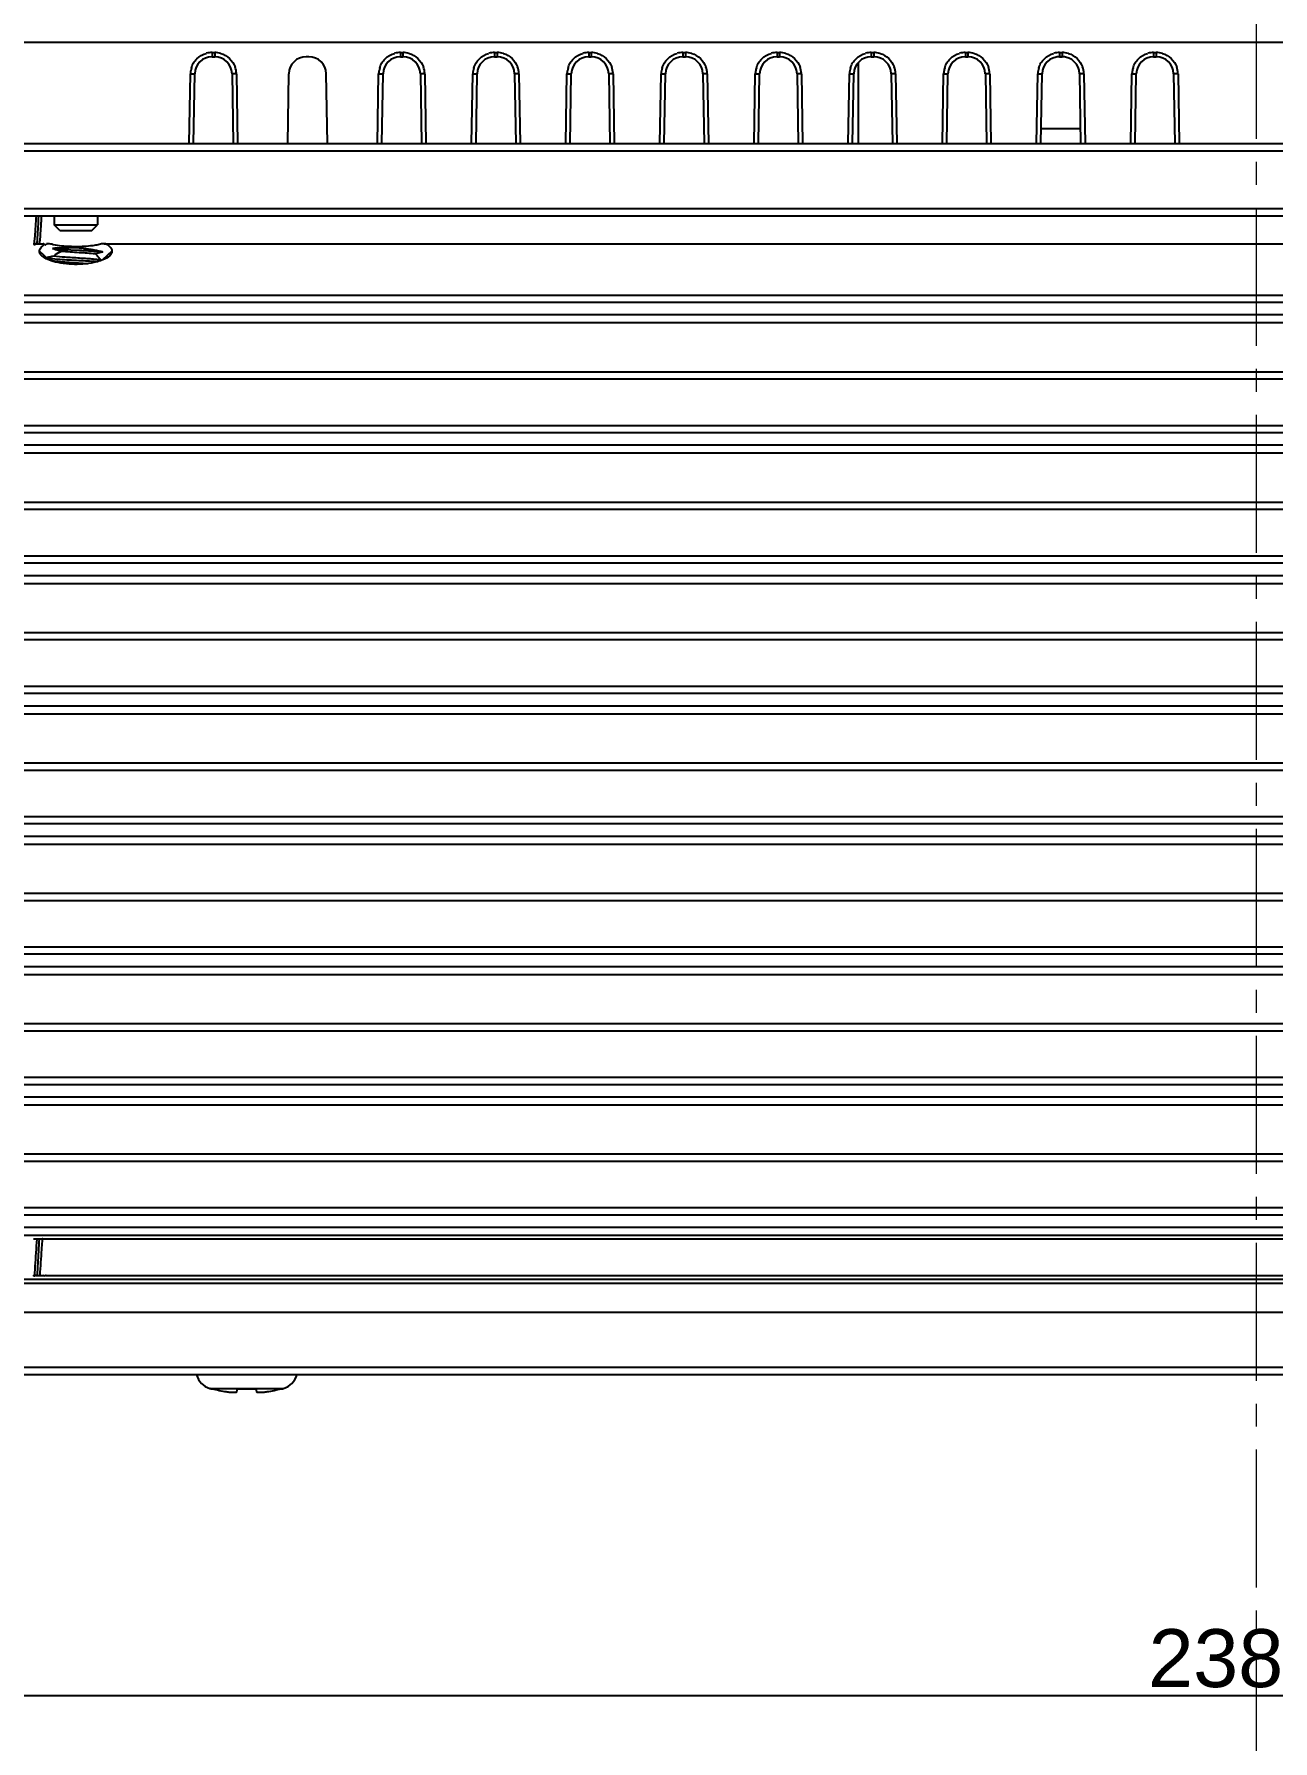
# Model space of a CAD drawing. Header units: millimetres. Extents: x 5329 to 6973, y -914 to -356.
# Drawn here: x 5616.7 to 5702.2, y -792.4 to -674.6 of the extents above; entities that cross this region are included whole.
import ezdxf

# ---------------------------------------------------------------- set-up
doc = ezdxf.new("R2010")
doc.units = ezdxf.units.MM
doc.header["$PDMODE"] = 3
doc.header["$PDSIZE"] = 1
doc.linetypes.add('CENTER', pattern=[17.8, 10.75, -2.35, 2.35, -2.35])
doc.linetypes.add('CENTER2', pattern=[28.575, 19.05, -3.175, 3.175, -3.175])
doc.layers.get('0').update_dxf_attribs({"linetype": 'CONTINUOUS'})
doc.layers.get('Defpoints').update_dxf_attribs({"linetype": 'CONTINUOUS'})
doc.layers.add('3', color=112, linetype='CENTER', lineweight=15)
doc.layers.add('Dim', color=1, linetype='CONTINUOUS')
doc.styles.add('OMI-1', font='arial.ttf', dxfattribs={"oblique": 1})
doc.dimstyles.new('1', dxfattribs={"dimtxt": 4, "dimasz": 2.5, "dimexe": 0.8, "dimexo": 0.3, "dimgap": 0.5, "dimtad": 1, "dimtoh": 1, "dimdec": 1, "dimzin": 0, "dimdsep": 46, "dimtxsty": 'OMI-1', "dimcen": 0, "dimclrd": 256, "dimclre": 256, "dimclrt": 256, "dimadec": 0, "dimazin": 0, "dimtfac": 0.8, "dimtdec": 1, "dimtix": 1, "dimtmove": 0, "dimatfit": 3, "dimfxl": 1, "dimtolj": 1, "dimtzin": 0, "dimarcsym": 0})

# ---------------------------------------------------------------- blocks, each defined once
blk = doc.blocks.new('*D6085')
at = {"layer": 'Defpoints', "color": 0}
for p in [(5581.59, -770.81), (5819.59, -770.81), (5819.59, -789.25)]:
    blk.add_point(p, dxfattribs=at)
at = {"layer": 'Dim', "lineweight": -2}
for p, q in [((5581.59, -771.11), (5581.59, -790.05)), ((5819.59, -771.11), (5819.59, -790.05)), ((5584.09, -789.25), (5817.09, -789.25))]:
    blk.add_line(p, q, dxfattribs=at)
at = {"layer": 'Dim'}
for points in [[(5584.09, -788.83), (5584.09, -789.66), (5581.59, -789.25)], [(5817.09, -789.66), (5817.09, -788.83), (5819.59, -789.25)]]:
    blk.add_solid(points, dxfattribs=at)
at = {"layer": 'Dim', "insert": (5700.59, -786.7), "char_height": 4, "attachment_point": 5, "style": 'OMI-1'}
blk.add_mtext('\\A1;238.0', dxfattribs=at)

msp = doc.modelspace()

# ---------------------------------------------------------------- linework, layer by layer
at = {"color": 7, "linetype": 'Continuous'}
for p, q in [((5597.89, -675.11), (5804.29, -675.11)), ((5629, -675.82), (5629, -676.11)), ((5629, -675.82), (5629.18, -675.82)), ((5629, -676.11), (5629.18, -676.11)), ((5629.18, -675.82), (5629.18, -676.11)), ((5635.68, -676.11), (5635.5, -676.11)), ((5642, -675.82), (5642, -676.11)), ((5642, -675.82), (5642.18, -675.82)), ((5642, -676.11), (5642.18, -676.11)), ((5642.18, -675.82), (5642.18, -676.11)), ((5648.5, -675.82), (5648.5, -676.11)), ((5648.5, -675.82), (5648.68, -675.82)), ((5648.5, -676.11), (5648.68, -676.11)), ((5648.68, -675.82), (5648.68, -676.11)), ((5655, -675.82), (5655, -676.11)), ((5655, -675.82), (5655.18, -675.82)), ((5655, -676.11), (5655.18, -676.11)), ((5655.18, -675.82), (5655.18, -676.11)), ((5661.5, -675.82), (5661.5, -676.11)), ((5661.5, -675.82), (5661.68, -675.82)), ((5661.5, -676.11), (5661.68, -676.11)), ((5661.68, -675.82), (5661.68, -676.11)), ((5668, -675.82), (5668, -676.11)), ((5668, -675.82), (5668.18, -675.82)), ((5668, -676.11), (5668.18, -676.11)), ((5668.18, -675.82), (5668.18, -676.11)), ((5674.5, -675.82), (5674.5, -676.11)), ((5674.5, -675.82), (5674.68, -675.82)), ((5674.5, -676.11), (5674.68, -676.11)), ((5674.68, -675.82), (5674.68, -676.11)), ((5681, -675.82), (5681, -676.11)), ((5681, -675.82), (5681.18, -675.82)), ((5681, -676.11), (5681.18, -676.11)), ((5681.18, -675.82), (5681.18, -676.11)), ((5687.87, -676.12), (5687.31, -676.12)), ((5687.5, -675.82), (5687.5, -676.11)), ((5687.5, -675.82), (5687.68, -675.82)), ((5687.5, -676.11), (5687.68, -676.11)), ((5687.68, -675.82), (5687.68, -676.11)), ((5694, -675.82), (5694, -676.11)), ((5694, -675.82), (5694.18, -675.82)), ((5694, -676.11), (5694.18, -676.11)), ((5694.18, -675.82), (5694.18, -676.11)), ((5627.42, -682.11), (5627.5, -677.3)), ((5627.72, -682.11), (5627.8, -677.29)), ((5630.38, -677.29), (5630.46, -682.11)), ((5630.68, -677.3), (5630.76, -682.11)), ((5634.22, -682.11), (5634.3, -677.29)), ((5636.96, -682.11), (5636.88, -677.29)), ((5640.42, -682.11), (5640.5, -677.3)), ((5640.72, -682.11), (5640.8, -677.29)), ((5643.38, -677.29), (5643.46, -682.11)), ((5643.68, -677.3), (5643.76, -682.11)), ((5646.92, -682.11), (5647, -677.3)), ((5647.22, -682.11), (5647.3, -677.29)), ((5649.88, -677.29), (5649.96, -682.11)), ((5650.18, -677.3), (5650.26, -682.11)), ((5653.42, -682.11), (5653.5, -677.3)), ((5653.72, -682.11), (5653.8, -677.29)), ((5656.38, -677.29), (5656.46, -682.11)), ((5656.68, -677.3), (5656.76, -682.11)), ((5659.92, -682.11), (5660, -677.3)), ((5660.22, -682.11), (5660.3, -677.29)), ((5662.88, -677.29), (5662.96, -682.11)), ((5663.18, -677.3), (5663.26, -682.11)), ((5666.42, -682.11), (5666.5, -677.3)), ((5666.72, -682.11), (5666.8, -677.29)), ((5669.38, -677.29), (5669.46, -682.11)), ((5669.68, -677.3), (5669.76, -682.11)), ((5672.92, -682.11), (5673, -677.3)), ((5673.22, -682.11), (5673.3, -677.29)), ((5673.59, -676.53), (5673.59, -682.11)), ((5675.88, -677.29), (5675.96, -682.11)), ((5676.18, -677.3), (5676.26, -682.11)), ((5679.42, -682.11), (5679.5, -677.3)), ((5679.72, -682.11), (5679.8, -677.29)), ((5682.38, -677.29), (5682.46, -682.11)), ((5682.68, -677.3), (5682.76, -682.11)), ((5685.92, -682.11), (5686, -677.3)), ((5686.22, -682.11), (5686.3, -677.29)), ((5688.88, -677.29), (5688.96, -682.11)), ((5689.18, -677.3), (5689.26, -682.11)), ((5692.42, -682.11), (5692.5, -677.3)), ((5692.72, -682.11), (5692.8, -677.29)), ((5695.38, -677.29), (5695.46, -682.11)), ((5695.68, -677.3), (5695.76, -682.11)), ((5597.96, -682.11), (5804.22, -682.11)), ((5688.94, -681.09), (5686.23, -681.09)), ((5804.22, -682.64), (5597.96, -682.64)), ((5804.22, -686.61), (5597.96, -686.61)), ((5804.22, -687.11), (5597.96, -687.11)), ((5618.09, -687.11), (5618.09, -687.71)), ((5618.49, -688.11), (5618.09, -687.71)), ((5618.09, -687.71), (5621.09, -687.71)), ((5618.49, -688.11), (5620.69, -688.11)), ((5620.69, -688.11), (5621.09, -687.71)), ((5621.09, -687.11), (5621.09, -687.71)), ((5617.41, -689.05), (5616.81, -689.05)), ((5616.89, -689.02), (5617.34, -689.02)), ((5617.46, -689.11), (5617.44, -689.07)), ((5617.59, -689.02), (5617.57, -689.03)), ((5617.62, -689.02), (5617.57, -689.03)), ((5617.59, -689.02), (5617.62, -689.02)), ((5619.59, -689.23), (5619.59, -689.31)), ((5621.56, -689.02), (5780.62, -689.02)), ((5780.47, -689.05), (5621.71, -689.05)), ((5617.09, -689.54), (5617.36, -689.79)), ((5617.36, -689.79), (5617.73, -690.14)), ((5617.9, -690.17), (5617.87, -690.15)), ((5619.25, -689.44), (5619.86, -689.47)), ((5622.09, -689.54), (5621.44, -690.14)), ((5804.22, -692.59), (5597.96, -692.59)), ((5804.22, -693.08), (5597.96, -693.08)), ((5804.22, -693.94), (5597.96, -693.94)), ((5597.96, -694.47), (5804.22, -694.47)), ((5804.22, -697.88), (5597.96, -697.88)), ((5804.22, -698.38), (5597.96, -698.38)), ((5804.22, -701.59), (5597.96, -701.59)), ((5804.22, -702.08), (5597.96, -702.08)), ((5804.22, -702.94), (5597.96, -702.94)), ((5597.96, -703.47), (5804.22, -703.47)), ((5804.22, -706.88), (5597.96, -706.88)), ((5804.22, -707.38), (5597.96, -707.38)), ((5804.22, -710.59), (5597.96, -710.59)), ((5804.22, -711.08), (5597.96, -711.08)), ((5804.22, -711.94), (5597.96, -711.94)), ((5597.96, -712.47), (5804.22, -712.47)), ((5804.22, -715.88), (5597.96, -715.88)), ((5804.22, -716.38), (5597.96, -716.38)), ((5804.22, -719.59), (5597.96, -719.59)), ((5804.22, -720.08), (5597.96, -720.08)), ((5804.22, -720.94), (5597.96, -720.94)), ((5597.96, -721.47), (5804.22, -721.47)), ((5804.22, -724.88), (5597.96, -724.88)), ((5804.22, -725.38), (5597.96, -725.38)), ((5804.22, -728.59), (5597.96, -728.59)), ((5804.22, -729.08), (5597.96, -729.08)), ((5804.22, -729.94), (5597.96, -729.94)), ((5597.96, -730.47), (5804.22, -730.47)), ((5804.22, -733.88), (5597.96, -733.88)), ((5804.22, -734.38), (5597.96, -734.38)), ((5804.22, -737.59), (5597.96, -737.59)), ((5804.22, -738.08), (5597.96, -738.08)), ((5804.22, -738.94), (5597.96, -738.94)), ((5597.96, -739.47), (5804.22, -739.47)), ((5804.22, -742.88), (5597.96, -742.88)), ((5804.22, -743.38), (5597.96, -743.38)), ((5804.22, -746.59), (5597.96, -746.59)), ((5804.22, -747.08), (5597.96, -747.08)), ((5804.22, -747.94), (5597.96, -747.94)), ((5597.96, -748.47), (5804.22, -748.47)), ((5804.22, -751.88), (5597.96, -751.88)), ((5804.22, -752.38), (5597.96, -752.38)), ((5804.22, -755.59), (5597.96, -755.59)), ((5804.22, -756.08), (5597.96, -756.08)), ((5804.22, -756.94), (5597.96, -756.94)), ((5597.96, -757.47), (5804.22, -757.47)), ((5616.68, -757.73), (5617.17, -757.73)), ((5617.38, -757.73), (5804.22, -757.73)), ((5804.22, -760.53), (5597.96, -760.53)), ((5804.22, -760.81), (5597.96, -760.81)), ((5616.85, -760.26), (5617.35, -760.26)), ((5617.55, -760.26), (5804.22, -760.26)), ((5804.22, -762.81), (5597.96, -762.81)), ((5804.22, -766.61), (5597.96, -766.61)), ((5804.22, -767.11), (5597.96, -767.11)), ((5628.92, -768.07), (5628.84, -768.05)), ((5628.92, -768.07), (5628.84, -768.05)), ((5628.84, -768.05), (5633.94, -768.05)), ((5628.92, -768.07), (5629, -768.07)), ((5630.72, -768.27), (5630.75, -768.07)), ((5630.75, -768.07), (5632.03, -768.07)), ((5632.03, -768.07), (5632.06, -768.27)), ((5633.78, -768.07), (5633.86, -768.07)), ((5633.86, -768.07), (5633.94, -768.05))]:
    msp.add_line(p, q, dxfattribs=at)
for centre, radius, start, end in [((5629, -677.31), 1.2, 90, 179), ((5629, -677.33), 1.51, 90.0456, 105.3381), ((5629.18, -677.33), 1.51, 73.3084, 89.9417), ((5629.18, -677.31), 1.2, 1, 90), ((5635.5, -677.31), 1.2, 90, 179), ((5635.68, -677.31), 1.2, 1, 90), ((5642, -677.31), 1.2, 90, 179), ((5642, -677.33), 1.51, 90.0456, 105.3381), ((5642.18, -677.33), 1.51, 73.3084, 89.9417), ((5642.18, -677.31), 1.2, 1, 90), ((5648.5, -677.31), 1.2, 90, 179), ((5648.5, -677.33), 1.51, 90.0456, 105.3381), ((5648.68, -677.33), 1.51, 73.3084, 89.9417), ((5648.68, -677.31), 1.2, 1, 90), ((5655, -677.31), 1.2, 90, 179), ((5655, -677.33), 1.51, 90.0456, 105.3381), ((5655.18, -677.33), 1.51, 73.3084, 89.9417), ((5655.18, -677.31), 1.2, 1, 90), ((5661.5, -677.31), 1.2, 90, 179), ((5661.5, -677.33), 1.51, 90.0456, 105.3381), ((5661.68, -677.33), 1.51, 73.3084, 89.9417), ((5661.68, -677.31), 1.2, 1, 90), ((5668, -677.31), 1.2, 90, 179), ((5668, -677.33), 1.51, 90.0456, 105.3381), ((5668.18, -677.33), 1.51, 73.3084, 89.9417), ((5668.18, -677.31), 1.2, 1, 90), ((5674.5, -677.31), 1.2, 90, 179), ((5674.5, -677.33), 1.51, 90.0456, 105.3381), ((5674.68, -677.33), 1.51, 73.3084, 89.9417), ((5674.68, -677.31), 1.2, 1, 90), ((5681, -677.31), 1.2, 90, 179), ((5681, -677.33), 1.51, 90.0456, 105.3381), ((5681.18, -677.33), 1.51, 73.3084, 89.9417), ((5681.18, -677.31), 1.2, 1, 90), ((5687.5, -677.31), 1.2, 90, 179), ((5687.5, -677.33), 1.51, 90.0456, 105.3381), ((5687.68, -677.33), 1.51, 73.3084, 89.9417), ((5687.68, -677.31), 1.2, 1, 90), ((5694, -677.31), 1.2, 90, 179), ((5694, -677.33), 1.51, 90.0456, 105.3381), ((5694.18, -677.33), 1.51, 73.3084, 89.9417), ((5694.18, -677.31), 1.2, 1, 90), ((5629, -677.32), 1.5, 170.9389, 178.9747), ((5629.01, -677.32), 1.5, 163.115, 170.9515), ((5629.17, -677.32), 1.51, 2.122, 19.3707), ((5629.18, -677.32), 1.49, 1.0045, 2.0771), ((5642, -677.32), 1.5, 170.9389, 178.9747), ((5642.01, -677.32), 1.5, 163.115, 170.9515), ((5642.17, -677.32), 1.51, 2.122, 19.3707), ((5642.18, -677.32), 1.49, 1.0045, 2.0771), ((5648.5, -677.32), 1.5, 170.9389, 178.9747), ((5648.51, -677.32), 1.5, 163.115, 170.9515), ((5648.67, -677.32), 1.51, 2.122, 19.3707), ((5648.68, -677.32), 1.49, 1.0045, 2.0771), ((5655, -677.32), 1.5, 170.9389, 178.9747), ((5655.01, -677.32), 1.5, 163.115, 170.9515), ((5655.17, -677.32), 1.51, 2.122, 19.3707), ((5655.18, -677.32), 1.49, 1.0045, 2.0771), ((5661.5, -677.32), 1.5, 170.9389, 178.9747), ((5661.51, -677.32), 1.5, 163.115, 170.9515), ((5661.67, -677.32), 1.51, 2.122, 19.3707), ((5661.68, -677.32), 1.49, 1.0045, 2.0771), ((5668, -677.32), 1.5, 170.9389, 178.9747), ((5668.01, -677.32), 1.5, 163.115, 170.9515), ((5668.17, -677.32), 1.51, 2.122, 19.3707), ((5668.18, -677.32), 1.49, 1.0045, 2.0771), ((5674.5, -677.32), 1.5, 170.9389, 178.9747), ((5674.51, -677.32), 1.5, 163.115, 170.9515), ((5674.67, -677.32), 1.51, 2.122, 19.3707), ((5674.68, -677.32), 1.49, 1.0045, 2.0771), ((5681, -677.32), 1.5, 170.9389, 178.9747), ((5681.01, -677.32), 1.5, 163.115, 170.9515), ((5681.17, -677.32), 1.51, 2.122, 19.3707), ((5681.18, -677.32), 1.49, 1.0045, 2.0771), ((5687.5, -677.32), 1.5, 170.9389, 178.9747), ((5687.51, -677.32), 1.5, 163.115, 170.9515), ((5687.67, -677.32), 1.51, 2.122, 19.3707), ((5687.68, -677.32), 1.49, 1.0045, 2.0771), ((5694, -677.32), 1.5, 170.9389, 178.9747), ((5694.01, -677.32), 1.5, 163.115, 170.9515), ((5694.17, -677.32), 1.51, 2.122, 19.3707), ((5694.18, -677.32), 1.49, 1.0045, 2.0771), ((5620.53, -683.73), 6.55, 234.2941, 234.8072), ((5607.34, -674.31), 17.52, 302.5019, 302.7084), ((5610.55, -688.25), 6.57, 353.2148, 354.0382), ((5618.16, -690.25), 1.38, 121.6421, 123.7738), ((5621.1, -683.92), 6.32, 234.2893, 234.5878), ((5616.57, -687.76), 1.62, 303.4335, 304.6623), ((5616.41, -687.53), 1.9, 304.7189, 307.9927), ((5621.65, -683.64), 7.53, 237.38, 238.7775), ((5621.67, -683.6), 7.58, 238.776, 239.8469), ((5618.4, -690.29), 0.511, 166.3286, 169.6759), ((5618.86, -697.44), 8.13, 94.5031, 96.1672), ((5618.98, -699.03), 9.72, 93.0087, 94.5159), ((5619.06, -700.9), 11.6, 87.4156, 90.1846), ((5619.1, -700.22), 10.92, 84.6014, 87.4271), ((5620.9, -690.85), 0.792, 59.9054, 62.7443), ((5605.17, -759.14), 11.63, 354.2141, 354.8817), ((5629.21, -766.78), 1.32, 194.3349, 253.9287), ((5629.21, -766.78), 1.32, 194.3349, 253.9287), ((5631.39, -759.1), 9.28, 255.0954, 261.2451), ((5631.39, -759.1), 9.28, 278.7549, 284.9046), ((5633.57, -766.78), 1.32, 286.0713, 345.6651)]:
    msp.add_arc(centre, radius, start, end, dxfattribs=at)
for points, knots in [([(5627.57, -676.89), (5627.64, -676.65), (5627.91, -676.2), (5628.36, -675.94), (5628.6, -675.88)], [0, 0, 0, 0, 0.499989, 1, 1, 1, 1]), ([(5629.61, -675.89), (5629.83, -675.95), (5630.25, -676.2), (5630.51, -676.61), (5630.59, -676.82)], [0, 0, 0, 0, 0.500285, 1, 1, 1, 1]), ([(5640.57, -676.89), (5640.64, -676.65), (5640.91, -676.2), (5641.36, -675.94), (5641.6, -675.88)], [0, 0, 0, 0, 0.499989, 1, 1, 1, 1]), ([(5642.61, -675.89), (5642.83, -675.95), (5643.25, -676.2), (5643.51, -676.61), (5643.59, -676.82)], [0, 0, 0, 0, 0.500285, 1, 1, 1, 1]), ([(5647.07, -676.89), (5647.14, -676.65), (5647.41, -676.2), (5647.86, -675.94), (5648.1, -675.88)], [0, 0, 0, 0, 0.499989, 1, 1, 1, 1]), ([(5649.11, -675.89), (5649.33, -675.95), (5649.75, -676.2), (5650.01, -676.61), (5650.09, -676.82)], [0, 0, 0, 0, 0.500285, 1, 1, 1, 1]), ([(5653.57, -676.89), (5653.64, -676.65), (5653.91, -676.2), (5654.36, -675.94), (5654.6, -675.88)], [0, 0, 0, 0, 0.499989, 1, 1, 1, 1]), ([(5655.61, -675.89), (5655.83, -675.95), (5656.25, -676.2), (5656.51, -676.61), (5656.59, -676.82)], [0, 0, 0, 0, 0.500285, 1, 1, 1, 1]), ([(5660.07, -676.89), (5660.14, -676.65), (5660.41, -676.2), (5660.86, -675.94), (5661.1, -675.88)], [0, 0, 0, 0, 0.499989, 1, 1, 1, 1]), ([(5662.11, -675.89), (5662.33, -675.95), (5662.75, -676.2), (5663.01, -676.61), (5663.09, -676.82)], [0, 0, 0, 0, 0.500285, 1, 1, 1, 1]), ([(5666.57, -676.89), (5666.64, -676.65), (5666.91, -676.2), (5667.36, -675.94), (5667.6, -675.88)], [0, 0, 0, 0, 0.499989, 1, 1, 1, 1]), ([(5668.61, -675.89), (5668.83, -675.95), (5669.25, -676.2), (5669.51, -676.61), (5669.59, -676.82)], [0, 0, 0, 0, 0.500285, 1, 1, 1, 1]), ([(5673.07, -676.89), (5673.14, -676.65), (5673.41, -676.2), (5673.86, -675.94), (5674.1, -675.88)], [0, 0, 0, 0, 0.499989, 1, 1, 1, 1]), ([(5675.11, -675.89), (5675.33, -675.95), (5675.75, -676.2), (5676.01, -676.61), (5676.09, -676.82)], [0, 0, 0, 0, 0.500285, 1, 1, 1, 1]), ([(5679.57, -676.89), (5679.64, -676.65), (5679.91, -676.2), (5680.36, -675.94), (5680.6, -675.88)], [0, 0, 0, 0, 0.499989, 1, 1, 1, 1]), ([(5681.61, -675.89), (5681.83, -675.95), (5682.25, -676.2), (5682.51, -676.61), (5682.59, -676.82)], [0, 0, 0, 0, 0.500285, 1, 1, 1, 1]), ([(5686.07, -676.89), (5686.14, -676.65), (5686.41, -676.2), (5686.86, -675.94), (5687.1, -675.88)], [0, 0, 0, 0, 0.499989, 1, 1, 1, 1]), ([(5688.11, -675.89), (5688.33, -675.95), (5688.75, -676.2), (5689.01, -676.61), (5689.09, -676.82)], [0, 0, 0, 0, 0.500285, 1, 1, 1, 1]), ([(5692.57, -676.89), (5692.64, -676.65), (5692.91, -676.2), (5693.36, -675.94), (5693.6, -675.88)], [0, 0, 0, 0, 0.499989, 1, 1, 1, 1]), ([(5694.61, -675.89), (5694.83, -675.95), (5695.25, -676.2), (5695.51, -676.61), (5695.59, -676.82)], [0, 0, 0, 0, 0.500285, 1, 1, 1, 1]), ([(5627.5, -677.3), (5627.54, -677.3), (5627.61, -677.3), (5627.69, -677.3), (5627.75, -677.29), (5627.78, -677.29), (5627.79, -677.29), (5627.8, -677.29), (5627.8, -677.29)], [0, 0, 0, 0, 0.380654, 0.70447, 0.828486, 0.920718, 0.978177, 1, 1, 1, 1]), ([(5630.68, -677.3), (5630.64, -677.3), (5630.57, -677.3), (5630.48, -677.3), (5630.43, -677.29), (5630.4, -677.29), (5630.39, -677.29), (5630.38, -677.29), (5630.38, -677.29)], [0, 0, 0, 0, 0.380654, 0.70447, 0.828486, 0.920718, 0.978177, 1, 1, 1, 1]), ([(5640.5, -677.3), (5640.54, -677.3), (5640.61, -677.3), (5640.69, -677.3), (5640.75, -677.29), (5640.78, -677.29), (5640.79, -677.29), (5640.8, -677.29), (5640.8, -677.29)], [0, 0, 0, 0, 0.380654, 0.70447, 0.828486, 0.920718, 0.978177, 1, 1, 1, 1]), ([(5643.68, -677.3), (5643.64, -677.3), (5643.57, -677.3), (5643.48, -677.3), (5643.43, -677.29), (5643.4, -677.29), (5643.39, -677.29), (5643.38, -677.29), (5643.38, -677.29)], [0, 0, 0, 0, 0.380654, 0.70447, 0.828486, 0.920718, 0.978177, 1, 1, 1, 1]), ([(5647, -677.3), (5647.04, -677.3), (5647.11, -677.3), (5647.19, -677.3), (5647.25, -677.29), (5647.28, -677.29), (5647.29, -677.29), (5647.3, -677.29), (5647.3, -677.29)], [0, 0, 0, 0, 0.380654, 0.70447, 0.828486, 0.920718, 0.978177, 1, 1, 1, 1]), ([(5650.18, -677.3), (5650.14, -677.3), (5650.07, -677.3), (5649.98, -677.3), (5649.93, -677.29), (5649.9, -677.29), (5649.89, -677.29), (5649.88, -677.29), (5649.88, -677.29)], [0, 0, 0, 0, 0.380654, 0.70447, 0.828486, 0.920718, 0.978177, 1, 1, 1, 1]), ([(5653.5, -677.3), (5653.54, -677.3), (5653.61, -677.3), (5653.69, -677.3), (5653.75, -677.29), (5653.78, -677.29), (5653.79, -677.29), (5653.8, -677.29), (5653.8, -677.29)], [0, 0, 0, 0, 0.380654, 0.70447, 0.828486, 0.920718, 0.978177, 1, 1, 1, 1]), ([(5656.68, -677.3), (5656.64, -677.3), (5656.57, -677.3), (5656.48, -677.3), (5656.43, -677.29), (5656.4, -677.29), (5656.39, -677.29), (5656.38, -677.29), (5656.38, -677.29)], [0, 0, 0, 0, 0.380654, 0.70447, 0.828486, 0.920718, 0.978177, 1, 1, 1, 1]), ([(5660, -677.3), (5660.04, -677.3), (5660.11, -677.3), (5660.19, -677.3), (5660.25, -677.29), (5660.28, -677.29), (5660.29, -677.29), (5660.3, -677.29), (5660.3, -677.29)], [0, 0, 0, 0, 0.380654, 0.70447, 0.828486, 0.920718, 0.978177, 1, 1, 1, 1]), ([(5663.18, -677.3), (5663.14, -677.3), (5663.07, -677.3), (5662.98, -677.3), (5662.93, -677.29), (5662.9, -677.29), (5662.89, -677.29), (5662.88, -677.29), (5662.88, -677.29)], [0, 0, 0, 0, 0.380654, 0.70447, 0.828486, 0.920718, 0.978177, 1, 1, 1, 1]), ([(5666.5, -677.3), (5666.54, -677.3), (5666.61, -677.3), (5666.69, -677.3), (5666.75, -677.29), (5666.78, -677.29), (5666.79, -677.29), (5666.8, -677.29), (5666.8, -677.29)], [0, 0, 0, 0, 0.380654, 0.70447, 0.828486, 0.920718, 0.978177, 1, 1, 1, 1]), ([(5669.68, -677.3), (5669.64, -677.3), (5669.57, -677.3), (5669.48, -677.3), (5669.43, -677.29), (5669.4, -677.29), (5669.39, -677.29), (5669.38, -677.29), (5669.38, -677.29)], [0, 0, 0, 0, 0.380654, 0.70447, 0.828486, 0.920718, 0.978177, 1, 1, 1, 1]), ([(5673, -677.3), (5673.04, -677.3), (5673.11, -677.3), (5673.19, -677.3), (5673.25, -677.29), (5673.28, -677.29), (5673.29, -677.29), (5673.3, -677.29), (5673.3, -677.29)], [0, 0, 0, 0, 0.380654, 0.70447, 0.828486, 0.920718, 0.978177, 1, 1, 1, 1]), ([(5676.18, -677.3), (5676.14, -677.3), (5676.07, -677.3), (5675.98, -677.3), (5675.93, -677.29), (5675.9, -677.29), (5675.89, -677.29), (5675.88, -677.29), (5675.88, -677.29)], [0, 0, 0, 0, 0.380654, 0.70447, 0.828486, 0.920718, 0.978177, 1, 1, 1, 1]), ([(5679.5, -677.3), (5679.54, -677.3), (5679.61, -677.3), (5679.69, -677.3), (5679.75, -677.29), (5679.78, -677.29), (5679.79, -677.29), (5679.8, -677.29), (5679.8, -677.29)], [0, 0, 0, 0, 0.380654, 0.70447, 0.828486, 0.920718, 0.978177, 1, 1, 1, 1]), ([(5682.68, -677.3), (5682.64, -677.3), (5682.57, -677.3), (5682.48, -677.3), (5682.43, -677.29), (5682.4, -677.29), (5682.39, -677.29), (5682.38, -677.29), (5682.38, -677.29)], [0, 0, 0, 0, 0.380654, 0.70447, 0.828486, 0.920718, 0.978177, 1, 1, 1, 1]), ([(5686, -677.3), (5686.04, -677.3), (5686.11, -677.3), (5686.19, -677.3), (5686.25, -677.29), (5686.28, -677.29), (5686.29, -677.29), (5686.3, -677.29), (5686.3, -677.29)], [0, 0, 0, 0, 0.380654, 0.70447, 0.828486, 0.920718, 0.978177, 1, 1, 1, 1]), ([(5689.18, -677.3), (5689.14, -677.3), (5689.07, -677.3), (5688.98, -677.3), (5688.93, -677.29), (5688.9, -677.29), (5688.89, -677.29), (5688.88, -677.29), (5688.88, -677.29)], [0, 0, 0, 0, 0.380654, 0.70447, 0.828486, 0.920718, 0.978177, 1, 1, 1, 1]), ([(5692.5, -677.3), (5692.54, -677.3), (5692.61, -677.3), (5692.69, -677.3), (5692.75, -677.29), (5692.78, -677.29), (5692.79, -677.29), (5692.8, -677.29), (5692.8, -677.29)], [0, 0, 0, 0, 0.380654, 0.70447, 0.828486, 0.920718, 0.978177, 1, 1, 1, 1]), ([(5695.68, -677.3), (5695.64, -677.3), (5695.57, -677.3), (5695.48, -677.3), (5695.43, -677.29), (5695.4, -677.29), (5695.39, -677.29), (5695.38, -677.29), (5695.38, -677.29)], [0, 0, 0, 0, 0.380654, 0.70447, 0.828486, 0.920718, 0.978177, 1, 1, 1, 1]), ([(5616.74, -688.9), (5616.76, -688.78), (5616.81, -688.18), (5616.84, -687.58), (5616.87, -687.11)], [0, 0, 0, 0, 0.206525, 1, 1, 1, 1]), ([(5616.93, -689.01), (5616.94, -688.88), (5616.98, -688.24), (5617.01, -687.61), (5617.04, -687.11)], [0, 0, 0, 0, 0.215023, 1, 1, 1, 1]), ([(5617.22, -687.11), (5617.2, -687.44), (5617.16, -688.05), (5617.12, -688.66), (5617.09, -688.94)], [0, 0, 0, 0, 0.547232, 1, 1, 1, 1]), ([(5616.73, -689.07), (5616.73, -689.06), (5616.73, -689), (5616.74, -688.95), (5616.74, -688.9)], [0, 0, 0, 0, 0.228387, 1, 1, 1, 1]), ([(5616.89, -689.02), (5616.89, -689.02), (5616.86, -689.03), (5616.83, -689.04), (5616.81, -689.05)], [0, 0, 0, 0, 0.212644, 1, 1, 1, 1]), ([(5617.09, -689.54), (5617.09, -689.51), (5617.11, -689.37), (5617.21, -689.25), (5617.29, -689.18)], [0, 0, 0, 0, 0.221476, 1, 1, 1, 1]), ([(5618.04, -689.09), (5618.01, -689.08), (5617.87, -689.05), (5617.73, -689.02), (5617.62, -689.02)], [0, 0, 0, 0, 0.265409, 1, 1, 1, 1]), ([(5619.59, -689.23), (5619.45, -689.23), (5618.94, -689.22), (5618.42, -689.18), (5618.04, -689.09)], [0, 0, 0, 0, 0.257135, 1, 1, 1, 1]), ([(5621.13, -689.09), (5621.01, -689.12), (5620.5, -689.21), (5619.98, -689.23), (5619.59, -689.23)], [0, 0, 0, 0, 0.241738, 1, 1, 1, 1]), ([(5621.56, -689.02), (5621.52, -689.02), (5621.38, -689.03), (5621.24, -689.06), (5621.13, -689.09)], [0, 0, 0, 0, 0.231047, 1, 1, 1, 1]), ([(5621.71, -689.05), (5621.7, -689.05), (5621.65, -689.03), (5621.6, -689.02), (5621.56, -689.02)], [0, 0, 0, 0, 0.223601, 1, 1, 1, 1]), ([(5621.71, -689.05), (5621.72, -689.06), (5621.78, -689.1), (5621.84, -689.14), (5621.88, -689.17)], [0, 0, 0, 0, 0.26437, 1, 1, 1, 1]), ([(5621.88, -689.17), (5621.94, -689.22), (5622.04, -689.33), (5622.09, -689.47), (5622.09, -689.54)], [0, 0, 0, 0, 0.554117, 1, 1, 1, 1]), ([(5617.24, -689.85), (5617.22, -689.82), (5617.14, -689.74), (5617.09, -689.62), (5617.09, -689.54)], [0, 0, 0, 0, 0.286802, 1, 1, 1, 1]), ([(5618.02, -690.24), (5617.86, -690.2), (5617.58, -690.1), (5617.33, -689.94), (5617.24, -689.85)], [0, 0, 0, 0, 0.559725, 1, 1, 1, 1]), ([(5617.59, -689.98), (5617.65, -689.95), (5617.82, -689.91), (5617.99, -689.88), (5618.09, -689.86)], [0, 0, 0, 0, 0.409411, 1, 1, 1, 1]), ([(5617.62, -690), (5617.66, -690.02), (5617.78, -690.03), (5617.9, -690.05), (5617.97, -690.05)], [0, 0, 0, 0, 0.369729, 1, 1, 1, 1]), ([(5617.9, -690.17), (5617.92, -690.18), (5617.99, -690.19), (5618.05, -690.21), (5618.09, -690.21)], [0, 0, 0, 0, 0.364871, 1, 1, 1, 1]), ([(5617.97, -690.05), (5618.2, -690.07), (5618.86, -690.12), (5619.91, -690.18), (5620.73, -690.22), (5621.12, -690.25)], [0, 0, 0, 0, 0.215687, 0.634322, 1, 1, 1, 1]), ([(5618.57, -689.56), (5618.52, -689.54), (5618.32, -689.48), (5618.13, -689.41), (5617.98, -689.35)], [0, 0, 0, 0, 0.253841, 1, 1, 1, 1]), ([(5617.98, -689.35), (5618.07, -689.36), (5618.49, -689.4), (5618.91, -689.42), (5619.25, -689.44)], [0, 0, 0, 0, 0.201028, 1, 1, 1, 1]), ([(5621.02, -690.28), (5620.53, -690.41), (5619.51, -690.5), (5618.5, -690.38), (5618.02, -690.24)], [0, 0, 0, 0, 0.504244, 1, 1, 1, 1]), ([(5618.09, -689.86), (5618.12, -689.83), (5618.26, -689.71), (5618.43, -689.61), (5618.57, -689.56)], [0, 0, 0, 0, 0.221101, 1, 1, 1, 1]), ([(5618.09, -689.86), (5618.33, -689.9), (5618.75, -689.93), (5619.34, -689.97), (5619.85, -690), (5620.34, -690.03), (5620.75, -690.07), (5621.05, -690.1), (5621.21, -690.12), (5621.27, -690.14)], [0, 0, 0, 0, 0.234534, 0.392403, 0.557978, 0.715313, 0.8493, 0.947231, 1, 1, 1, 1]), ([(5618.09, -690.21), (5618.24, -690.23), (5618.58, -690.26), (5619.37, -690.32), (5620, -690.36), (5620.44, -690.39)], [0, 0, 0, 0, 0.184798, 0.440696, 1, 1, 1, 1]), ([(5618.47, -689.31), (5618.52, -689.31), (5618.7, -689.3), (5618.89, -689.3), (5619.03, -689.3)], [0, 0, 0, 0, 0.241665, 1, 1, 1, 1]), ([(5620.94, -689.73), (5620.56, -689.69), (5619.78, -689.64), (5618.99, -689.59), (5618.57, -689.56)], [0, 0, 0, 0, 0.472075, 1, 1, 1, 1]), ([(5619.86, -689.47), (5620.18, -689.49), (5620.72, -689.52), (5621.25, -689.56), (5621.46, -689.59)], [0, 0, 0, 0, 0.607733, 1, 1, 1, 1]), ([(5620.12, -689.35), (5620.17, -689.35), (5620.34, -689.37), (5620.52, -689.39), (5620.64, -689.41)], [0, 0, 0, 0, 0.258497, 1, 1, 1, 1]), ([(5620.64, -689.41), (5620.72, -689.42), (5621, -689.47), (5621.27, -689.53), (5621.46, -689.59)], [0, 0, 0, 0, 0.286825, 1, 1, 1, 1]), ([(5621.46, -689.59), (5621.41, -689.61), (5621.24, -689.66), (5621.07, -689.7), (5620.94, -689.73)], [0, 0, 0, 0, 0.242547, 1, 1, 1, 1]), ([(5620.94, -689.73), (5620.98, -689.76), (5621.12, -689.87), (5621.23, -690.02), (5621.27, -690.14)], [0, 0, 0, 0, 0.286717, 1, 1, 1, 1]), ([(5621.32, -690.19), (5621.3, -690.2), (5621.2, -690.23), (5621.1, -690.26), (5621.02, -690.28)], [0, 0, 0, 0, 0.241413, 1, 1, 1, 1]), ([(5621.94, -689.85), (5621.9, -689.88), (5621.72, -690.03), (5621.5, -690.13), (5621.32, -690.19)], [0, 0, 0, 0, 0.210363, 1, 1, 1, 1]), ([(5622.09, -689.54), (5622.09, -689.56), (5622.07, -689.68), (5622, -689.78), (5621.94, -689.85)], [0, 0, 0, 0, 0.226557, 1, 1, 1, 1]), ([(5616.76, -760.17), (5616.77, -759.98), (5616.83, -759.18), (5616.87, -758.37), (5616.93, -757.75)], [0, 0, 0, 0, 0.234913, 1, 1, 1, 1]), ([(5616.96, -760.01), (5616.97, -759.83), (5617.01, -759.07), (5617.05, -758.3), (5617.09, -757.73)], [0, 0, 0, 0, 0.247512, 1, 1, 1, 1]), ([(5617.27, -757.9), (5617.25, -758.09), (5617.19, -758.87), (5617.15, -759.65), (5617.1, -760.24)], [0, 0, 0, 0, 0.238581, 1, 1, 1, 1]), ([(5617.17, -757.73), (5617.18, -757.73), (5617.22, -757.73), (5617.26, -757.71), (5617.28, -757.69)], [0, 0, 0, 0, 0.215622, 1, 1, 1, 1]), ([(5617.29, -757.69), (5617.28, -757.71), (5617.28, -757.78), (5617.27, -757.85), (5617.27, -757.9)], [0, 0, 0, 0, 0.232814, 1, 1, 1, 1]), ([(5617.28, -757.69), (5617.29, -757.7), (5617.32, -757.72), (5617.36, -757.73), (5617.38, -757.73)], [0, 0, 0, 0, 0.30255, 1, 1, 1, 1]), ([(5616.74, -760.3), (5616.73, -760.3), (5616.71, -760.28), (5616.67, -760.26), (5616.65, -760.26)], [0, 0, 0, 0, 0.300419, 1, 1, 1, 1]), ([(5616.85, -760.26), (5616.84, -760.26), (5616.8, -760.27), (5616.77, -760.29), (5616.74, -760.3)], [0, 0, 0, 0, 0.217725, 1, 1, 1, 1]), ([(5616.94, -760.27), (5616.94, -760.25), (5616.95, -760.16), (5616.95, -760.08), (5616.96, -760.01)], [0, 0, 0, 0, 0.240024, 1, 1, 1, 1]), ([(5617.44, -760.3), (5617.43, -760.3), (5617.41, -760.28), (5617.37, -760.26), (5617.35, -760.26)], [0, 0, 0, 0, 0.299763, 1, 1, 1, 1]), ([(5617.55, -760.26), (5617.54, -760.26), (5617.5, -760.27), (5617.47, -760.29), (5617.44, -760.3)], [0, 0, 0, 0, 0.217734, 1, 1, 1, 1]), ([(5629.98, -768.27), (5630.07, -768.29), (5630.2, -768.3), (5630.38, -768.32), (5630.49, -768.32), (5630.58, -768.32), (5630.64, -768.31), (5630.68, -768.3), (5630.7, -768.29), (5630.72, -768.28), (5630.72, -768.27)], [0, 0, 0, 0, 0.372908, 0.54123, 0.689064, 0.811144, 0.903624, 0.938209, 0.96517, 1, 1, 1, 1]), ([(5632.06, -768.27), (5632.06, -768.28), (5632.08, -768.29), (5632.1, -768.3), (5632.14, -768.31), (5632.2, -768.32), (5632.29, -768.32), (5632.4, -768.32), (5632.58, -768.3), (5632.71, -768.29), (5632.8, -768.27)], [0, 0, 0, 0, 0.034831, 0.061793, 0.09638, 0.188863, 0.310943, 0.458775, 0.627095, 1, 1, 1, 1])]:
    msp.add_open_spline(points, degree=3, knots=knots, dxfattribs=at)
for points in [[(5617.29, -689.18), (5617.32, -689.15), (5617.36, -689.13), (5617.39, -689.1)], [(5617.38, -689.03), (5617.36, -689.03), (5617.35, -689.02), (5617.34, -689.02)], [(5617.41, -689.05), (5617.4, -689.05), (5617.39, -689.04), (5617.38, -689.03)], [(5621.3, -690.16), (5621.31, -690.17), (5621.33, -690.18), (5621.34, -690.18)]]:
    msp.add_open_spline(points, degree=3, dxfattribs=at)
at = {"layer": '3', "linetype": 'CENTER2', "ltscale": 0.5}
msp.add_line((5701.09, -796.09), (5701.09, -387.1), dxfattribs=at)

# ---------------------------------------------------------------- dimensions: what is measured, and where the dimension line sits
at = {"layer": 'Dim'}
dim = msp.add_linear_dim(base=(5819.59, -789.25), p1=(5581.59, -770.81), p2=(5819.59, -770.81), dimstyle='1', dxfattribs=at)
dim.commit()
dim.dimension.update_dxf_attribs({"geometry": '*D6085', "text_midpoint": (5700.59, -786.7)})

doc.saveas('drawing.dxf')
